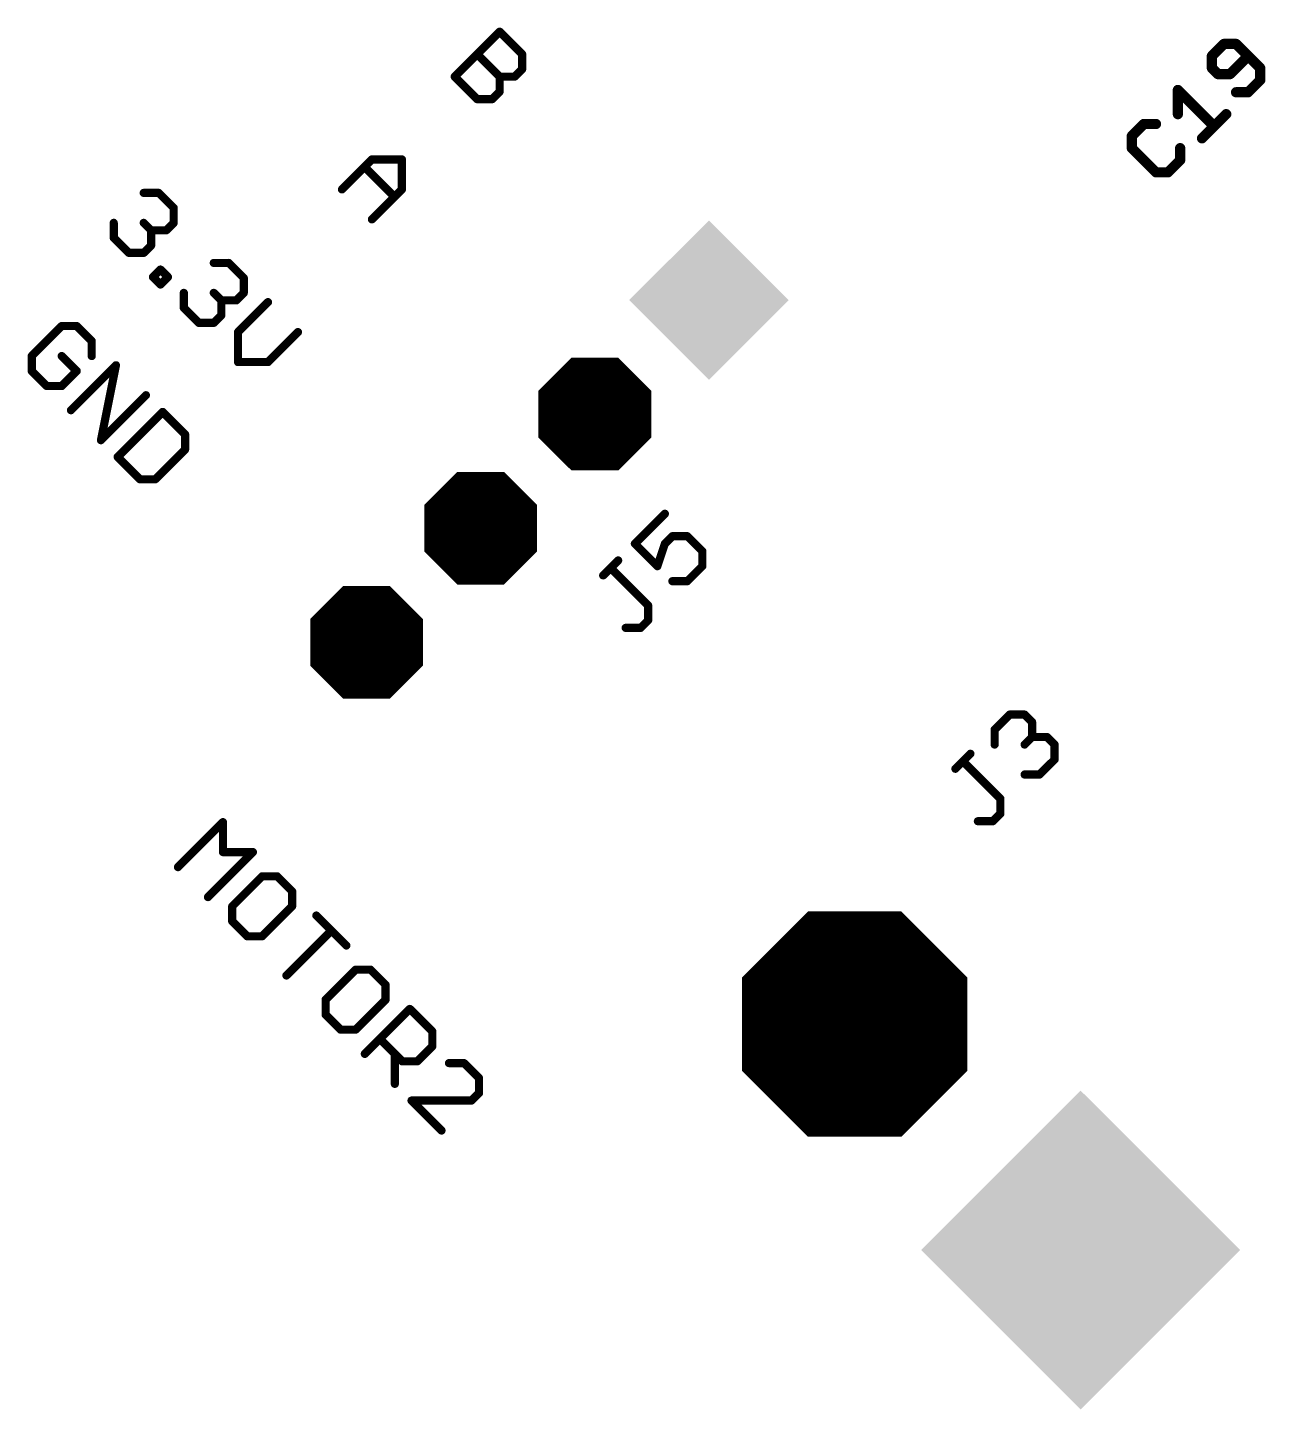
# Model space of a CAD drawing. Extents: x -38.3 to 35.6, y -39 to 39.9.
# Drawn here: x -33.65 to -18.31, y -31.75 to -14.62 of the extents above; entities that cross this region are included whole.
import ezdxf

# ---------------------------------------------------------------- set-up
doc = ezdxf.new("R2010")
doc.units = 0
doc.header["$MEASUREMENT"] = 0
doc.layers.get('0').update_dxf_attribs({"linetype": 'CONTINUOUS'})
doc.layers.add('25', color=253, linetype='CONTINUOUS')

# ---------------------------------------------------------------- blocks, each defined once
blk = doc.blocks.new('SQUAREP')
blk.add_solid([(-0.5, -0.5), (0.5, -0.5), (-0.5, 0.5), (0.5, 0.5)])
blk = doc.blocks.new('OCTAGONP')
at = {"const_width": 0.5}
blk.add_lwpolyline([(-0.25, -0.1036), (-0.25, 0.1036), (-0.1036, 0.25), (0.1036, 0.25), (0.25, 0.1036), (0.25, -0.1036), (0.1036, -0.25), (-0.1036, -0.25), (-0.25, -0.1036), (-0.25, 0.1036)], dxfattribs=at)

msp = doc.modelspace()

# ---------------------------------------------------------------- linework, layer by layer
at = {"layer": '25'}
for points, const_width in [([(-28.3562, -15.228), (-27.7989, -14.6707)], 0.1016), ([(-27.7989, -14.6707), (-27.5203, -14.9494)], 0.1016), ([(-28.0775, -14.9494), (-27.7989, -15.228)], 0.1016), ([(-27.5203, -14.9494), (-27.5203, -15.1351)], 0.1016), ([(-18.8239, -14.8218), (-18.9737, -14.9716)], 0.127), ([(-18.6741, -14.8218), (-18.8239, -14.8218)], 0.127), ([(-18.3745, -15.1214), (-18.6741, -14.8218)], 0.127), ([(-18.9737, -14.9716), (-18.9737, -15.1214)], 0.127), ([(-18.9737, -15.1214), (-18.8988, -15.1963)], 0.127), ([(-18.749, -15.1963), (-18.5243, -14.9716)], 0.127), ([(-18.3745, -15.2712), (-18.3745, -15.1214)], 0.127), ([(-28.0775, -15.5066), (-28.3562, -15.228)], 0.1016), ([(-27.6132, -15.228), (-27.7989, -15.228)], 0.1016), ([(-27.7989, -15.228), (-27.7989, -15.4137)], 0.1016), ([(-27.5203, -15.1351), (-27.6132, -15.228)], 0.1016), ([(-18.8988, -15.1963), (-18.749, -15.1963)], 0.127), ([(-18.5243, -15.421), (-18.3745, -15.2712)], 0.127), ([(-27.7989, -15.4137), (-27.8918, -15.5066)], 0.1016), ([(-19.3949, -15.6925), (-19.3949, -15.3929)], 0.127), ([(-19.3949, -15.3929), (-18.9455, -15.8423)], 0.127), ([(-18.6741, -15.421), (-18.5243, -15.421)], 0.127), ([(-27.8918, -15.5066), (-28.0775, -15.5066)], 0.1016), ([(-19.8162, -15.8141), (-19.9659, -15.9639)], 0.127), ([(-19.6664, -15.8141), (-19.8162, -15.8141)], 0.127), ([(-19.0953, -15.9921), (-18.7957, -15.6925)], 0.127), ([(-19.9659, -15.9639), (-19.9659, -16.1137)], 0.127), ([(-19.9659, -16.1137), (-19.6664, -16.4133)], 0.127), ([(-19.3668, -16.2635), (-19.3668, -16.1137)], 0.127), ([(-29.7532, -16.625), (-29.3817, -16.2535)], 0.1016), ([(-29.3817, -16.2535), (-29.0102, -16.2535)], 0.1016), ([(-29.0102, -16.2535), (-29.0102, -16.625)], 0.1016), ([(-19.5166, -16.4133), (-19.3668, -16.2635)], 0.127), ([(-29.4745, -16.3464), (-29.103, -16.7179)], 0.1016), ([(-19.6664, -16.4133), (-19.5166, -16.4133)], 0.127), ([(-29.0102, -16.625), (-29.3817, -16.9965)], 0.1016), ([(-32.2098, -16.6686), (-32.024, -16.6686)], 0.1016), ([(-32.024, -16.6686), (-31.8383, -16.8544)], 0.1016), ([(-31.8383, -16.8544), (-31.8383, -17.0401)], 0.1016), ([(-32.5813, -17.2259), (-32.5813, -17.0401)], 0.1016), ([(-32.1169, -17.133), (-32.2098, -17.0401)], 0.1016), ([(-31.9312, -17.133), (-32.1169, -17.133)], 0.1016), ([(-32.1169, -17.133), (-32.1169, -17.3187)], 0.1016), ([(-31.8383, -17.0401), (-31.9312, -17.133)], 0.1016), ([(-32.3955, -17.4116), (-32.5813, -17.2259)], 0.1016), ([(-32.1169, -17.3187), (-32.2098, -17.4116)], 0.1016), ([(-32.2098, -17.4116), (-32.3955, -17.4116)], 0.1016), ([(-32.0953, -17.7118), (-32.0025, -17.6189)], 0.1016), ([(-32.0025, -17.6189), (-31.9096, -17.7118)], 0.1016), ([(-31.3415, -17.5369), (-31.1558, -17.5369)], 0.1016), ([(-31.1558, -17.5369), (-30.97, -17.7226)], 0.1016), ([(-32.0025, -17.8047), (-32.0953, -17.7118)], 0.1016), ([(-31.9096, -17.7118), (-32.0025, -17.8047)], 0.1016), ([(-30.97, -17.7226), (-30.97, -17.9084)], 0.1016), ([(-31.713, -18.0941), (-31.713, -17.9084)], 0.1016), ([(-31.2487, -18.0012), (-31.3415, -17.9084)], 0.1016), ([(-31.0629, -18.0012), (-31.2487, -18.0012)], 0.1016), ([(-31.2487, -18.0012), (-31.2487, -18.187)], 0.1016), ([(-30.97, -17.9084), (-31.0629, -18.0012)], 0.1016), ([(-30.6698, -18.0228), (-31.0413, -18.3943)], 0.1016), ([(-31.5273, -18.2798), (-31.713, -18.0941)], 0.1016), ([(-31.2487, -18.187), (-31.3415, -18.2799)], 0.1016), ([(-33.2258, -18.3196), (-33.5973, -18.6911)], 0.1016), ([(-33.04, -18.3196), (-33.2258, -18.3196)], 0.1016), ([(-32.8543, -18.5054), (-33.04, -18.3196)], 0.1016), ([(-31.3415, -18.2799), (-31.5273, -18.2798)], 0.1016), ([(-32.8543, -18.6911), (-32.8543, -18.5054)], 0.1016), ([(-31.0413, -18.3943), (-31.0413, -18.7658)], 0.1016), ([(-30.6698, -18.7658), (-30.2983, -18.3943)], 0.1016), ([(-33.5973, -18.6911), (-33.5973, -18.8769)], 0.1016), ([(-33.04, -18.8769), (-33.2258, -18.6911)], 0.1016), ([(-33.5973, -18.8769), (-33.4115, -19.0626)], 0.1016), ([(-33.2258, -19.0626), (-33.04, -18.8769)], 0.1016), ([(-33.1113, -19.3628), (-32.5541, -18.8056)], 0.1016), ([(-32.5541, -18.8056), (-32.7398, -19.7343)], 0.1016), ([(-31.0413, -18.7658), (-30.6698, -18.7658)], 0.1016), ([(-33.4115, -19.0626), (-33.2258, -19.0626)], 0.1016), ([(-32.7398, -19.7343), (-32.1826, -19.1771)], 0.1016), ([(-31.9753, -19.3844), (-32.5325, -19.9416)], 0.1016), ([(-31.6966, -19.663), (-31.9753, -19.3844)], 0.1016), ([(-31.6966, -19.8488), (-31.6966, -19.663)], 0.1016), ([(-32.0681, -20.2203), (-31.6966, -19.8488)], 0.1016), ([(-32.5325, -19.9416), (-32.2539, -20.2203)], 0.1016), ([(-32.2539, -20.2203), (-32.0681, -20.2203)], 0.1016), ([(-25.7518, -20.6462), (-26.1233, -21.0177)], 0.1016), ([(-25.7518, -21.0177), (-25.6589, -20.9248)], 0.1016), ([(-25.6589, -20.9248), (-25.4732, -20.9248)], 0.1016), ([(-25.4732, -20.9248), (-25.2874, -21.1106)], 0.1016), ([(-26.1233, -21.0177), (-25.8447, -21.2963)], 0.1016), ([(-25.8447, -21.2963), (-25.7518, -21.0177)], 0.1016), ([(-25.2874, -21.1106), (-25.2874, -21.2963)], 0.1016), ([(-26.5164, -21.4108), (-26.3306, -21.225)], 0.1016), ([(-25.9591, -21.7823), (-26.4235, -21.3179)], 0.1016), ([(-25.2874, -21.2963), (-25.4732, -21.4821)], 0.1016), ([(-25.4732, -21.4821), (-25.6589, -21.4821)], 0.1016), ([(-25.9591, -21.968), (-25.9591, -21.7823)], 0.1016), ([(-26.052, -22.0609), (-25.9591, -21.968)], 0.1016), ([(-26.2378, -22.0609), (-26.052, -22.0609)], 0.1016), ([(-21.6656, -23.3219), (-21.4799, -23.1361)], 0.1016), ([(-21.4799, -23.1361), (-21.2941, -23.1361)], 0.1016), ([(-21.2941, -23.1361), (-21.2012, -23.229)], 0.1016), ([(-21.6656, -23.5076), (-21.6656, -23.3219)], 0.1016), ([(-21.2012, -23.229), (-21.2012, -23.4147)], 0.1016), ([(-21.2012, -23.4147), (-21.2941, -23.5076)], 0.1016), ([(-21.2012, -23.4147), (-21.0155, -23.4147)], 0.1016), ([(-21.0155, -23.4147), (-20.9226, -23.5076)], 0.1016), ([(-20.9226, -23.5076), (-20.9226, -23.6934)], 0.1016), ([(-22.1516, -23.8078), (-21.9658, -23.6221)], 0.1016), ([(-21.5943, -24.1793), (-22.0587, -23.7149)], 0.1016), ([(-20.9226, -23.6934), (-21.1084, -23.8791)], 0.1016), ([(-21.1084, -23.8791), (-21.2941, -23.8791)], 0.1016), ([(-21.5943, -24.3651), (-21.5943, -24.1793)], 0.1016), ([(-21.6872, -24.4579), (-21.5943, -24.3651)], 0.1016), ([(-31.7852, -25.027), (-31.2279, -24.4697)], 0.1016), ([(-31.2279, -24.4697), (-31.2279, -24.8412)], 0.1016), ([(-21.8729, -24.4579), (-21.6872, -24.4579)], 0.1016), ([(-30.8564, -24.8412), (-31.4137, -25.3985)], 0.1016), ([(-31.2279, -24.8412), (-30.8564, -24.8412)], 0.1016), ([(-30.742, -25.1414), (-31.1135, -25.5129)], 0.1016), ([(-30.5562, -25.1414), (-30.742, -25.1414)], 0.1016), ([(-30.3705, -25.3272), (-30.5562, -25.1414)], 0.1016), ([(-30.3705, -25.5129), (-30.3705, -25.3272)], 0.1016), ([(-31.1135, -25.5129), (-31.1135, -25.6987)], 0.1016), ([(-30.742, -25.8844), (-30.3705, -25.5129)], 0.1016), ([(-31.1135, -25.6987), (-30.9277, -25.8844)], 0.1016), ([(-30.0703, -25.6274), (-29.6988, -25.9989)], 0.1016), ([(-30.9277, -25.8844), (-30.742, -25.8844)], 0.1016), ([(-30.4418, -26.3704), (-29.8845, -25.8131)], 0.1016), ([(-29.5843, -26.2991), (-29.9558, -26.6706)], 0.1016), ([(-29.3986, -26.2991), (-29.5843, -26.2991)], 0.1016), ([(-29.2128, -26.4848), (-29.3986, -26.2991)], 0.1016), ([(-29.2128, -26.6706), (-29.2128, -26.4848)], 0.1016), ([(-29.9558, -26.6706), (-29.9558, -26.8563)], 0.1016), ([(-29.5843, -27.0421), (-29.2128, -26.6706)], 0.1016), ([(-29.9558, -26.8563), (-29.7701, -27.0421)], 0.1016), ([(-29.4699, -27.3423), (-28.9126, -26.785)], 0.1016), ([(-28.9126, -26.785), (-28.634, -27.0637)], 0.1016), ([(-29.7701, -27.0421), (-29.5843, -27.0421)], 0.1016), ([(-28.634, -27.0637), (-28.634, -27.2494)], 0.1016), ([(-29.0055, -27.4352), (-29.2841, -27.1565)], 0.1016), ([(-28.634, -27.2494), (-28.8197, -27.4352)], 0.1016), ([(-29.0984, -27.3423), (-29.0984, -27.7138)], 0.1016), ([(-28.8197, -27.4352), (-29.0055, -27.4352)], 0.1016), ([(-28.2409, -27.4567), (-28.4267, -27.4567)], 0.1016), ([(-28.0552, -27.6425), (-28.2409, -27.4567)], 0.1016), ([(-28.0552, -27.8282), (-28.0552, -27.6425)], 0.1016), ([(-28.5195, -28.2926), (-28.891, -27.9211)], 0.1016), ([(-28.891, -27.9211), (-28.148, -27.9211)], 0.1016), ([(-28.148, -27.9211), (-28.0552, -27.8282)], 0.1016)]:
    msp.add_lwpolyline(points, dxfattribs=dict(at, const_width=const_width))
for points, const_width in [([(-27.7809, -14.6528, 1), (-27.8169, -14.6887)], 0.0508), ([(-27.7809, -14.6887, 1), (-27.8169, -14.6528)], 0.0508), ([(-28.0596, -14.9314, 1), (-28.0955, -14.9673)], 0.0508), ([(-27.4949, -14.9494, 1), (-27.5457, -14.9494)], 0.0508), ([(-18.8239, -14.7901, 1), (-18.8239, -14.8536)], 0.0635), ([(-18.8014, -14.8443, 1), (-18.8463, -14.7994)], 0.0635), ([(-18.6516, -14.7994, 1), (-18.6965, -14.8443)], 0.0635), ([(-18.6741, -14.8536, 1), (-18.6741, -14.7901)], 0.0635), ([(-27.5382, -14.9673, 1), (-27.5023, -14.9314)], 0.0508), ([(-18.9419, -14.9716, 1), (-19.0054, -14.9716)], 0.0635), ([(-18.9961, -14.9492, 1), (-18.9512, -14.9941)], 0.0635), ([(-18.9512, -15.099, 1), (-18.9961, -15.1439)], 0.0635), ([(-18.5018, -14.9941, 1), (-18.5467, -14.9492)], 0.0635), ([(-18.3427, -15.1214, 1), (-18.4062, -15.1214)], 0.0635), ([(-18.3969, -15.1439, 1), (-18.352, -15.099)], 0.0635), ([(-28.3382, -15.21, 1), (-28.3741, -15.246)], 0.0508), ([(-28.3741, -15.21, 1), (-28.3382, -15.246)], 0.0508), ([(-27.7989, -15.2026, 1), (-27.7989, -15.2534)], 0.0508), ([(-27.7735, -15.228, 1), (-27.8243, -15.228)], 0.0508), ([(-27.8169, -15.246, 1), (-27.7809, -15.21)], 0.0508), ([(-27.6311, -15.21, 1), (-27.5952, -15.246)], 0.0508), ([(-27.6132, -15.2534, 1), (-27.6132, -15.2026)], 0.0508), ([(-27.5457, -15.1351, 1), (-27.4949, -15.1351)], 0.0508), ([(-27.5023, -15.1531, 1), (-27.5382, -15.1172)], 0.0508), ([(-19.0054, -15.1214, 1), (-18.9419, -15.1214)], 0.0635), ([(-18.8988, -15.1646, 1), (-18.8988, -15.2281)], 0.0635), ([(-18.9212, -15.2188, 1), (-18.8763, -15.1739)], 0.0635), ([(-18.7714, -15.1739, 1), (-18.7265, -15.2188)], 0.0635), ([(-18.749, -15.2281, 1), (-18.749, -15.1646)], 0.0635), ([(-18.4062, -15.2712, 1), (-18.3427, -15.2712)], 0.0635), ([(-18.352, -15.2937, 1), (-18.3969, -15.2488)], 0.0635), ([(-27.8243, -15.4137, 1), (-27.7735, -15.4137)], 0.0508), ([(-27.7809, -15.4317, 1), (-27.8169, -15.3958)], 0.0508), ([(-19.3632, -15.3929, 1), (-19.4267, -15.3929)], 0.0635), ([(-19.3725, -15.3704, 1), (-19.4174, -15.4153)], 0.0635), ([(-18.6741, -15.3893, 1), (-18.6741, -15.4528)], 0.0635), ([(-18.5467, -15.3986, 1), (-18.5018, -15.4435)], 0.0635), ([(-18.5243, -15.4528, 1), (-18.5243, -15.3893)], 0.0635), ([(-28.0775, -15.4812, 1), (-28.0775, -15.532)], 0.0508), ([(-28.0955, -15.5246, 1), (-28.0596, -15.4887)], 0.0508), ([(-27.9097, -15.4887, 1), (-27.8738, -15.5246)], 0.0508), ([(-27.8918, -15.532, 1), (-27.8918, -15.4812)], 0.0508), ([(-19.8162, -15.7824, 1), (-19.8162, -15.8459)], 0.0635), ([(-19.7937, -15.8366, 1), (-19.8386, -15.7917)], 0.0635), ([(-19.6664, -15.8459, 1), (-19.6664, -15.7824)], 0.0635), ([(-19.4267, -15.6925, 1), (-19.3632, -15.6925)], 0.0635), ([(-18.7733, -15.7149, 1), (-18.8182, -15.67)], 0.0635), ([(-19.9342, -15.9639, 1), (-19.9977, -15.9639)], 0.0635), ([(-19.9884, -15.9415, 1), (-19.9435, -15.9864)], 0.0635), ([(-18.968, -15.8647, 1), (-18.9231, -15.8198)], 0.0635), ([(-19.9435, -16.0913, 1), (-19.9884, -16.1362)], 0.0635), ([(-19.9977, -16.1137, 1), (-19.9342, -16.1137)], 0.0635), ([(-19.335, -16.1137, 1), (-19.3985, -16.1137)], 0.0635), ([(-19.1178, -15.9696, 1), (-19.0729, -16.0145)], 0.0635), ([(-29.3817, -16.2281, 1), (-29.3817, -16.2789)], 0.0508), ([(-29.3637, -16.2715, 1), (-29.3996, -16.2355)], 0.0508), ([(-28.9848, -16.2535, 1), (-29.0356, -16.2535)], 0.0508), ([(-29.0102, -16.2789, 1), (-29.0102, -16.2281)], 0.0508), ([(-19.3985, -16.2635, 1), (-19.335, -16.2635)], 0.0635), ([(-19.3443, -16.286, 1), (-19.3892, -16.2411)], 0.0635), ([(-29.4566, -16.3284, 1), (-29.4925, -16.3643)], 0.0508), ([(-19.6664, -16.3816, 1), (-19.6664, -16.4451)], 0.0635), ([(-19.6888, -16.4358, 1), (-19.6439, -16.3909)], 0.0635), ([(-19.539, -16.3909, 1), (-19.4941, -16.4358)], 0.0635), ([(-19.5166, -16.4451, 1), (-19.5166, -16.3816)], 0.0635), ([(-29.7711, -16.607, 1), (-29.7352, -16.643)], 0.0508), ([(-29.0356, -16.625, 1), (-28.9848, -16.625)], 0.0508), ([(-28.9922, -16.643, 1), (-29.0281, -16.607)], 0.0508), ([(-32.2098, -16.6432, 1), (-32.2098, -16.694)], 0.0508), ([(-32.0061, -16.6507, 1), (-32.042, -16.6866)], 0.0508), ([(-32.024, -16.694, 1), (-32.024, -16.6432)], 0.0508), ([(-29.121, -16.7358, 1), (-29.0851, -16.6999)], 0.0508), ([(-31.8129, -16.8544, 1), (-31.8637, -16.8544)], 0.0508), ([(-31.8562, -16.8723, 1), (-31.8203, -16.8364)], 0.0508), ([(-29.3996, -16.9785, 1), (-29.3637, -17.0145)], 0.0508), ([(-32.5559, -17.0401, 1), (-32.6067, -17.0401)], 0.0508), ([(-32.1918, -17.0222, 1), (-32.2277, -17.0581)], 0.0508), ([(-32.1169, -17.1076, 1), (-32.1169, -17.1584)], 0.0508), ([(-32.0915, -17.133, 1), (-32.1423, -17.133)], 0.0508), ([(-32.1349, -17.151, 1), (-32.0989, -17.115)], 0.0508), ([(-31.9491, -17.115, 1), (-31.9132, -17.151)], 0.0508), ([(-31.9312, -17.1584, 1), (-31.9312, -17.1076)], 0.0508), ([(-31.8637, -17.0401, 1), (-31.8129, -17.0401)], 0.0508), ([(-31.8203, -17.0581, 1), (-31.8562, -17.0222)], 0.0508), ([(-32.6067, -17.2259, 1), (-32.5559, -17.2259)], 0.0508), ([(-32.5633, -17.2079, 1), (-32.5992, -17.2438)], 0.0508), ([(-32.1423, -17.3187, 1), (-32.0915, -17.3187)], 0.0508), ([(-32.0989, -17.3367, 1), (-32.1349, -17.3008)], 0.0508), ([(-32.3955, -17.3862, 1), (-32.3955, -17.437)], 0.0508), ([(-32.4135, -17.4296, 1), (-32.3776, -17.3937)], 0.0508), ([(-32.2277, -17.3937, 1), (-32.1918, -17.4296)], 0.0508), ([(-32.2098, -17.437, 1), (-32.2098, -17.3862)], 0.0508), ([(-31.9845, -17.601, 1), (-32.0204, -17.6369)], 0.0508), ([(-31.9845, -17.6369, 1), (-32.0204, -17.601)], 0.0508), ([(-31.3415, -17.5115, 1), (-31.3415, -17.5623)], 0.0508), ([(-31.1378, -17.5189, 1), (-31.1738, -17.5548)], 0.0508), ([(-31.1558, -17.5622, 1), (-31.1558, -17.5115)], 0.0508), ([(-32.0774, -17.6939, 1), (-32.1133, -17.7298)], 0.0508), ([(-32.1133, -17.6939, 1), (-32.0774, -17.7298)], 0.0508), ([(-32.0204, -17.7867, 1), (-31.9845, -17.8227)], 0.0508), ([(-32.0204, -17.8227, 1), (-31.9845, -17.7867)], 0.0508), ([(-31.8916, -17.7298, 1), (-31.9275, -17.6939)], 0.0508), ([(-31.9275, -17.7298, 1), (-31.8916, -17.6939)], 0.0508), ([(-30.9446, -17.7226, 1), (-30.9954, -17.7226)], 0.0508), ([(-30.988, -17.7406, 1), (-30.9521, -17.7046)], 0.0508), ([(-31.6876, -17.9084, 1), (-31.7384, -17.9084)], 0.0508), ([(-31.3236, -17.8904, 1), (-31.3595, -17.9263)], 0.0508), ([(-31.2487, -17.9758, 1), (-31.2487, -18.0266)], 0.0508), ([(-31.2233, -18.0012, 1), (-31.2741, -18.0012)], 0.0508), ([(-31.2666, -18.0192, 1), (-31.2307, -17.9833)], 0.0508), ([(-31.0809, -17.9833, 1), (-31.045, -18.0192)], 0.0508), ([(-31.0629, -18.0266, 1), (-31.0629, -17.9758)], 0.0508), ([(-30.9954, -17.9084, 1), (-30.9446, -17.9084)], 0.0508), ([(-30.9521, -17.9263, 1), (-30.988, -17.8904)], 0.0508), ([(-30.6519, -18.0408, 1), (-30.6878, -18.0048)], 0.0508), ([(-31.6951, -18.0761, 1), (-31.731, -18.1121)], 0.0508), ([(-31.7384, -18.0941, 1), (-31.6876, -18.0941)], 0.0508), ([(-31.2307, -18.2049, 1), (-31.2666, -18.169)], 0.0508), ([(-33.2258, -18.2942, 1), (-33.2258, -18.345)], 0.0508), ([(-33.2078, -18.3376, 1), (-33.2437, -18.3017)], 0.0508), ([(-33.0221, -18.3017, 1), (-33.058, -18.3376)], 0.0508), ([(-33.04, -18.345, 1), (-33.04, -18.2942)], 0.0508), ([(-31.5273, -18.2545, 1), (-31.5273, -18.3052)], 0.0508), ([(-31.5453, -18.2978, 1), (-31.5093, -18.2619)], 0.0508), ([(-31.3595, -18.2619, 1), (-31.3236, -18.2978)], 0.0508), ([(-31.3415, -18.3053, 1), (-31.3415, -18.2545)], 0.0508), ([(-31.2741, -18.187, 1), (-31.2233, -18.187)], 0.0508), ([(-32.8289, -18.5054, 1), (-32.8797, -18.5054)], 0.0508), ([(-32.8722, -18.5233, 1), (-32.8363, -18.4874)], 0.0508), ([(-31.0593, -18.3763, 1), (-31.0234, -18.4123)], 0.0508), ([(-31.0159, -18.3943, 1), (-31.0667, -18.3943)], 0.0508), ([(-30.2804, -18.4123, 1), (-30.3163, -18.3763)], 0.0508), ([(-33.5719, -18.6911, 1), (-33.6227, -18.6911)], 0.0508), ([(-33.6152, -18.6732, 1), (-33.5793, -18.7091)], 0.0508), ([(-33.2078, -18.6732, 1), (-33.2437, -18.7091)], 0.0508), ([(-32.8797, -18.6911, 1), (-32.8289, -18.6911)], 0.0508), ([(-33.5793, -18.8589, 1), (-33.6152, -18.8948)], 0.0508), ([(-33.0221, -18.8948, 1), (-33.058, -18.8589)], 0.0508), ([(-33.058, -18.8948, 1), (-33.0221, -18.8589)], 0.0508), ([(-32.5292, -18.8105, 1), (-32.579, -18.8006)], 0.0508), ([(-32.5361, -18.8235, 1), (-32.572, -18.7876)], 0.0508), ([(-31.0413, -18.7404, 1), (-31.0413, -18.7912)], 0.0508), ([(-31.0667, -18.7658, 1), (-31.0159, -18.7658)], 0.0508), ([(-30.6878, -18.7478, 1), (-30.6519, -18.7838)], 0.0508), ([(-30.6698, -18.7912, 1), (-30.6698, -18.7404)], 0.0508), ([(-33.6227, -18.8769, 1), (-33.5719, -18.8769)], 0.0508), ([(-33.4115, -19.0372, 1), (-33.4115, -19.088)], 0.0508), ([(-33.2258, -19.088, 1), (-33.2258, -19.0372)], 0.0508), ([(-33.4295, -19.0806, 1), (-33.3936, -19.0447)], 0.0508), ([(-33.2437, -19.0447, 1), (-33.2078, -19.0806)], 0.0508), ([(-32.1646, -19.195, 1), (-32.2005, -19.1591)], 0.0508), ([(-33.1293, -19.3449, 1), (-33.0934, -19.3808)], 0.0508), ([(-31.9573, -19.3664, 1), (-31.9932, -19.4023)], 0.0508), ([(-31.9573, -19.4023, 1), (-31.9932, -19.3664)], 0.0508), ([(-32.7578, -19.7164, 1), (-32.7219, -19.7523)], 0.0508), ([(-31.6712, -19.663, 1), (-31.722, -19.663)], 0.0508), ([(-31.7146, -19.681, 1), (-31.6787, -19.6451)], 0.0508), ([(-32.7647, -19.7293, 1), (-32.7149, -19.7393)], 0.0508), ([(-31.722, -19.8488, 1), (-31.6712, -19.8488)], 0.0508), ([(-31.6787, -19.8667, 1), (-31.7146, -19.8308)], 0.0508), ([(-32.5145, -19.9237, 1), (-32.5505, -19.9596)], 0.0508), ([(-32.5505, -19.9237, 1), (-32.5145, -19.9596)], 0.0508), ([(-32.2539, -20.1949, 1), (-32.2539, -20.2457)], 0.0508), ([(-32.2718, -20.2382, 1), (-32.2359, -20.2023)], 0.0508), ([(-32.0861, -20.2023, 1), (-32.0502, -20.2382)], 0.0508), ([(-32.0681, -20.2457, 1), (-32.0681, -20.1949)], 0.0508), ([(-25.7339, -20.6641, 1), (-25.7698, -20.6282)], 0.0508), ([(-25.6589, -20.8994, 1), (-25.6589, -20.9502)], 0.0508), ([(-25.641, -20.9428, 1), (-25.6769, -20.9068)], 0.0508), ([(-25.4552, -20.9068, 1), (-25.4911, -20.9428)], 0.0508), ([(-25.4732, -20.9502, 1), (-25.4732, -20.8994)], 0.0508), ([(-26.1054, -20.9997, 1), (-26.1413, -21.0356)], 0.0508), ([(-26.1413, -20.9997, 1), (-26.1054, -21.0356)], 0.0508), ([(-25.7698, -20.9997, 1), (-25.7339, -21.0356)], 0.0508), ([(-25.7277, -21.0257, 1), (-25.7759, -21.0097)], 0.0508), ([(-25.262, -21.1106, 1), (-25.3128, -21.1106)], 0.0508), ([(-25.3054, -21.1285, 1), (-25.2695, -21.0926)], 0.0508), ([(-26.3127, -21.243, 1), (-26.3486, -21.207)], 0.0508), ([(-26.5344, -21.3928, 1), (-26.4984, -21.4287)], 0.0508), ([(-26.4056, -21.2999, 1), (-26.4415, -21.3358)], 0.0508), ([(-25.8688, -21.2883, 1), (-25.8206, -21.3043)], 0.0508), ([(-25.8626, -21.3143, 1), (-25.8267, -21.2784)], 0.0508), ([(-25.3128, -21.2963, 1), (-25.262, -21.2963)], 0.0508), ([(-25.2695, -21.3143, 1), (-25.3054, -21.2784)], 0.0508), ([(-25.6589, -21.4567, 1), (-25.6589, -21.5075)], 0.0508), ([(-25.4912, -21.4641, 1), (-25.4552, -21.5)], 0.0508), ([(-25.4732, -21.5075, 1), (-25.4732, -21.4567)], 0.0508), ([(-25.9337, -21.7823, 1), (-25.9845, -21.7823)], 0.0508), ([(-25.9771, -21.8002, 1), (-25.9412, -21.7643)], 0.0508), ([(-25.9412, -21.986, 1), (-25.9771, -21.95)], 0.0508), ([(-26.2378, -22.0355, 1), (-26.2378, -22.0863)], 0.0508), ([(-26.07, -22.0429, 1), (-26.0341, -22.0788)], 0.0508), ([(-26.052, -22.0863, 1), (-26.052, -22.0355)], 0.0508), ([(-25.9845, -21.968, 1), (-25.9337, -21.968)], 0.0508), ([(-21.4799, -23.1107, 1), (-21.4799, -23.1615)], 0.0508), ([(-21.4619, -23.1541, 1), (-21.4978, -23.1182)], 0.0508), ([(-21.2761, -23.1182, 1), (-21.3121, -23.1541)], 0.0508), ([(-21.2941, -23.1615, 1), (-21.2941, -23.1107)], 0.0508), ([(-21.6402, -23.3219, 1), (-21.691, -23.3219)], 0.0508), ([(-21.6836, -23.3039, 1), (-21.6476, -23.3398)], 0.0508), ([(-21.1758, -23.229, 1), (-21.2266, -23.229)], 0.0508), ([(-21.2192, -23.247, 1), (-21.1833, -23.211)], 0.0508), ([(-21.3121, -23.4897, 1), (-21.2761, -23.5256)], 0.0508), ([(-21.2012, -23.3893, 1), (-21.2012, -23.4401)], 0.0508), ([(-21.2266, -23.4147, 1), (-21.1758, -23.4147)], 0.0508), ([(-21.1833, -23.4327, 1), (-21.2192, -23.3968)], 0.0508), ([(-20.9975, -23.3968, 1), (-21.0334, -23.4327)], 0.0508), ([(-21.0155, -23.4401, 1), (-21.0155, -23.3893)], 0.0508), ([(-20.8972, -23.5076, 1), (-20.948, -23.5076)], 0.0508), ([(-20.9406, -23.5256, 1), (-20.9046, -23.4897)], 0.0508), ([(-21.9478, -23.64, 1), (-21.9838, -23.6041)], 0.0508), ([(-21.691, -23.5076, 1), (-21.6402, -23.5076)], 0.0508), ([(-22.1695, -23.7899, 1), (-22.1336, -23.8258)], 0.0508), ([(-22.0407, -23.697, 1), (-22.0766, -23.7329)], 0.0508), ([(-20.948, -23.6934, 1), (-20.8972, -23.6934)], 0.0508), ([(-20.9046, -23.7113, 1), (-20.9406, -23.6754)], 0.0508), ([(-21.2941, -23.8537, 1), (-21.2941, -23.9045)], 0.0508), ([(-21.1263, -23.8612, 1), (-21.0904, -23.8971)], 0.0508), ([(-21.1084, -23.9045, 1), (-21.1084, -23.8537)], 0.0508), ([(-21.5689, -24.1793, 1), (-21.6197, -24.1793)], 0.0508), ([(-21.6123, -24.1973, 1), (-21.5763, -24.1614)], 0.0508), ([(-21.5763, -24.383, 1), (-21.6123, -24.3471)], 0.0508), ([(-31.2025, -24.4697, 1), (-31.2533, -24.4697)], 0.0508), ([(-31.2099, -24.4877, 1), (-31.2459, -24.4518)], 0.0508), ([(-21.8729, -24.4325, 1), (-21.8729, -24.4833)], 0.0508), ([(-21.7051, -24.44, 1), (-21.6692, -24.4759)], 0.0508), ([(-21.6872, -24.4833, 1), (-21.6872, -24.4325)], 0.0508), ([(-21.6197, -24.3651, 1), (-21.5689, -24.3651)], 0.0508), ([(-31.2279, -24.8158, 1), (-31.2279, -24.8666)], 0.0508), ([(-31.2533, -24.8412, 1), (-31.2025, -24.8412)], 0.0508), ([(-30.8384, -24.8592, 1), (-30.8744, -24.8233)], 0.0508), ([(-30.8564, -24.8666, 1), (-30.8564, -24.8158)], 0.0508), ([(-31.8031, -25.009, 1), (-31.7672, -25.045)], 0.0508), ([(-30.742, -25.116, 1), (-30.742, -25.1668)], 0.0508), ([(-30.724, -25.1594, 1), (-30.7599, -25.1235)], 0.0508), ([(-30.5382, -25.1235, 1), (-30.5742, -25.1594)], 0.0508), ([(-30.5562, -25.1668, 1), (-30.5562, -25.116)], 0.0508), ([(-30.3451, -25.3272, 1), (-30.3959, -25.3272)], 0.0508), ([(-30.3884, -25.3452, 1), (-30.3525, -25.3092)], 0.0508), ([(-31.4316, -25.3805, 1), (-31.3957, -25.4165)], 0.0508), ([(-31.0881, -25.5129, 1), (-31.1389, -25.5129)], 0.0508), ([(-31.1314, -25.495, 1), (-31.0955, -25.5309)], 0.0508), ([(-30.3959, -25.5129, 1), (-30.3451, -25.5129)], 0.0508), ([(-30.3525, -25.5309, 1), (-30.3884, -25.495)], 0.0508), ([(-31.0955, -25.6807, 1), (-31.1314, -25.7167)], 0.0508), ([(-31.1389, -25.6987, 1), (-31.0881, -25.6987)], 0.0508), ([(-30.0523, -25.6094, 1), (-30.0882, -25.6453)], 0.0508), ([(-30.9277, -25.859, 1), (-30.9277, -25.9098)], 0.0508), ([(-30.9457, -25.9024, 1), (-30.9097, -25.8665)], 0.0508), ([(-30.7599, -25.8665, 1), (-30.724, -25.9024)], 0.0508), ([(-30.742, -25.9098, 1), (-30.742, -25.859)], 0.0508), ([(-29.8665, -25.8311, 1), (-29.9025, -25.7952)], 0.0508), ([(-29.7167, -26.0168, 1), (-29.6808, -25.9809)], 0.0508), ([(-30.4597, -26.3524, 1), (-30.4238, -26.3884)], 0.0508), ([(-29.5843, -26.2737, 1), (-29.5843, -26.3245)], 0.0508), ([(-29.5663, -26.317, 1), (-29.6023, -26.2811)], 0.0508), ([(-29.3806, -26.2811, 1), (-29.4165, -26.317)], 0.0508), ([(-29.3986, -26.3245, 1), (-29.3986, -26.2737)], 0.0508), ([(-29.1874, -26.4848, 1), (-29.2382, -26.4848)], 0.0508), ([(-29.2308, -26.5028, 1), (-29.1948, -26.4669)], 0.0508), ([(-29.9304, -26.6706, 1), (-29.9812, -26.6706)], 0.0508), ([(-29.9738, -26.6526, 1), (-29.9378, -26.6885)], 0.0508), ([(-29.2382, -26.6706, 1), (-29.1874, -26.6706)], 0.0508), ([(-29.1948, -26.6885, 1), (-29.2308, -26.6526)], 0.0508), ([(-29.9378, -26.8384, 1), (-29.9738, -26.8743)], 0.0508), ([(-29.9812, -26.8563, 1), (-29.9304, -26.8563)], 0.0508), ([(-28.8946, -26.7671, 1), (-28.9306, -26.803)], 0.0508), ([(-28.8946, -26.803, 1), (-28.9306, -26.7671)], 0.0508), ([(-29.7701, -27.0167, 1), (-29.7701, -27.0675)], 0.0508), ([(-29.788, -27.06, 1), (-29.7521, -27.0241)], 0.0508), ([(-29.6023, -27.0241, 1), (-29.5663, -27.06)], 0.0508), ([(-29.5843, -27.0675, 1), (-29.5843, -27.0167)], 0.0508), ([(-28.6086, -27.0637, 1), (-28.6594, -27.0637)], 0.0508), ([(-28.6519, -27.0816, 1), (-28.616, -27.0457)], 0.0508), ([(-29.2661, -27.1386, 1), (-29.3021, -27.1745)], 0.0508), ([(-28.6594, -27.2494, 1), (-28.6086, -27.2494)], 0.0508), ([(-28.616, -27.2674, 1), (-28.6519, -27.2314)], 0.0508), ([(-29.4878, -27.3243, 1), (-29.4519, -27.3602)], 0.0508), ([(-29.073, -27.3423, 1), (-29.1238, -27.3423)], 0.0508), ([(-29.0055, -27.4098, 1), (-29.0055, -27.4606)], 0.0508), ([(-29.0234, -27.4531, 1), (-28.9875, -27.4172)], 0.0508), ([(-28.8377, -27.4172, 1), (-28.8018, -27.4531)], 0.0508), ([(-28.8197, -27.4606, 1), (-28.8197, -27.4098)], 0.0508), ([(-28.4267, -27.4313, 1), (-28.4267, -27.4821)], 0.0508), ([(-28.2229, -27.4388, 1), (-28.2589, -27.4747)], 0.0508), ([(-28.2409, -27.4821, 1), (-28.2409, -27.4313)], 0.0508), ([(-29.1238, -27.7138, 1), (-29.073, -27.7138)], 0.0508), ([(-28.0298, -27.6425, 1), (-28.0806, -27.6425)], 0.0508), ([(-28.0731, -27.6604, 1), (-28.0372, -27.6245)], 0.0508), ([(-28.8731, -27.9031, 1), (-28.909, -27.9391)], 0.0508), ([(-28.891, -27.8957, 1), (-28.891, -27.9465)], 0.0508), ([(-28.166, -27.9031, 1), (-28.1301, -27.9391)], 0.0508), ([(-28.148, -27.9465, 1), (-28.148, -27.8957)], 0.0508), ([(-28.0806, -27.8282, 1), (-28.0298, -27.8282)], 0.0508), ([(-28.0372, -27.8462, 1), (-28.0731, -27.8103)], 0.0508), ([(-28.5375, -28.3106, 1), (-28.5016, -28.2746)], 0.0508)]:
    msp.add_lwpolyline(points, format="xyb", dxfattribs=dict(at, const_width=const_width))

# ---------------------------------------------------------------- block references
for name, p, xscale, yscale, rotation in [('SQUAREP', (-25.2055, -17.9973), 1.397, 1.397, 315), ('SQUAREP', (-25.2055, -17.9973), 1.397, 1.397, 315), ('OCTAGONP', (-26.6197, -19.4115), 1.397, 1.397, 315), ('OCTAGONP', (-26.6197, -19.4115), 1.397, 1.397, 315), ('OCTAGONP', (-28.0339, -20.8257), 1.397, 1.397, 315), ('OCTAGONP', (-28.0339, -20.8257), 1.397, 1.397, 315), ('OCTAGONP', (-29.4481, -22.2399), 1.397, 1.397, 315), ('OCTAGONP', (-29.4481, -22.2399), 1.397, 1.397, 315), ('OCTAGONP', (-23.4001, -26.9735), 2.794, 2.794, 225), ('OCTAGONP', (-23.4001, -26.9735), 2.794, 2.794, 225), ('SQUAREP', (-20.5999, -29.7737), 2.794, 2.794, 225), ('SQUAREP', (-20.5999, -29.7737), 2.794, 2.794, 225)]:
    msp.add_blockref(name, p, dxfattribs=dict(at, xscale=xscale, yscale=yscale, rotation=rotation))

doc.saveas('drawing.dxf')
